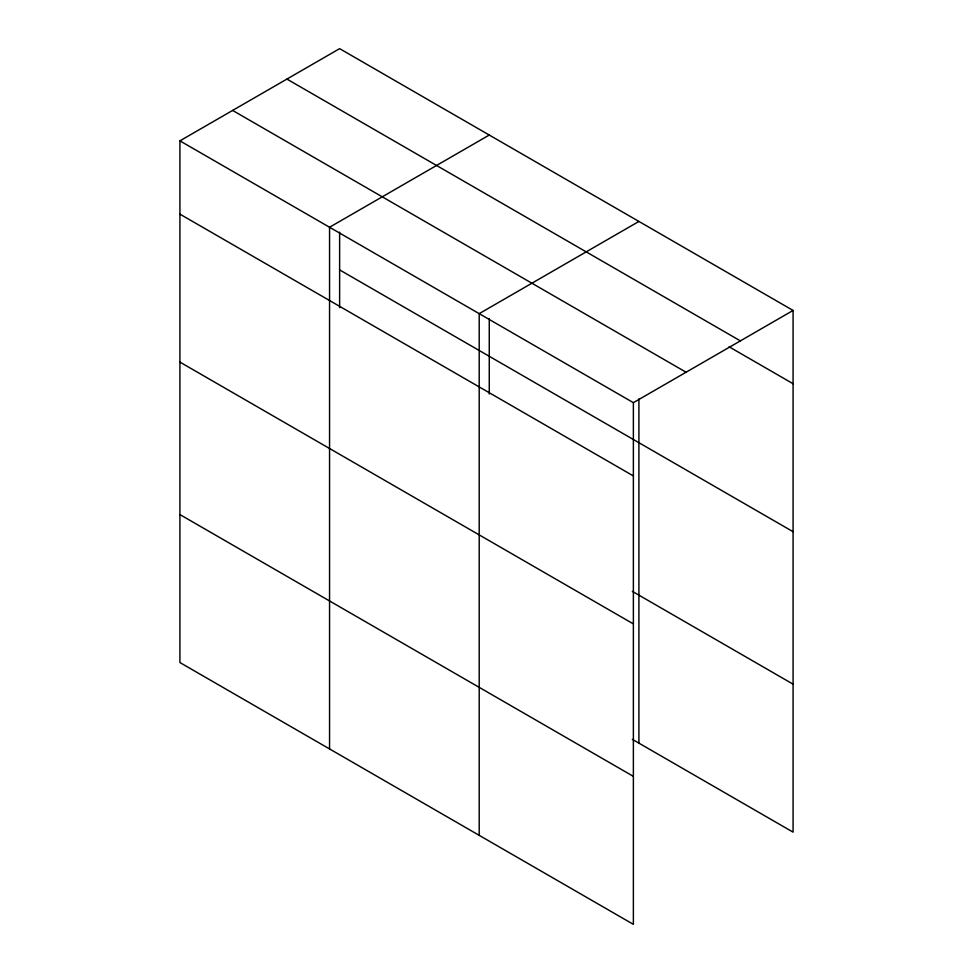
<?xml version="1.0" encoding="UTF-8"?>
<svg xmlns="http://www.w3.org/2000/svg" width="973" height="973" viewBox="0 0 973 973"><rect width="100%" height="100%" fill="white"/><g stroke="black" fill="none" stroke-linecap="round" stroke-linejoin="round"><path stroke-width="1.46" d="M633.374 623.912L633.374 402.664L179.92 140.854L179.92 662.552L633.374 924.35L633.374 623.912L179.92 362.102M632.341 739.346L793.08 832.146L793.08 310.448L339.626 48.65L179.92 140.854M489.261 135.04L329.555 227.256L329.555 748.942M638.908 221.443L479.203 313.647L479.203 835.333M633.374 402.664L793.08 310.448M286.926 79.081L740.38 340.878M729.057 346.765L793.08 383.727M232.62 110.423L686.074 372.233M339.626 269.898L793.08 531.708M179.92 214.133L633.374 475.931M632.341 591.365L793.08 684.165M179.92 514.571L633.374 776.369M638.908 398.906L638.908 743.129M489.261 318.548L489.261 394.029M339.626 232.146L339.626 307.638"/></g></svg>
